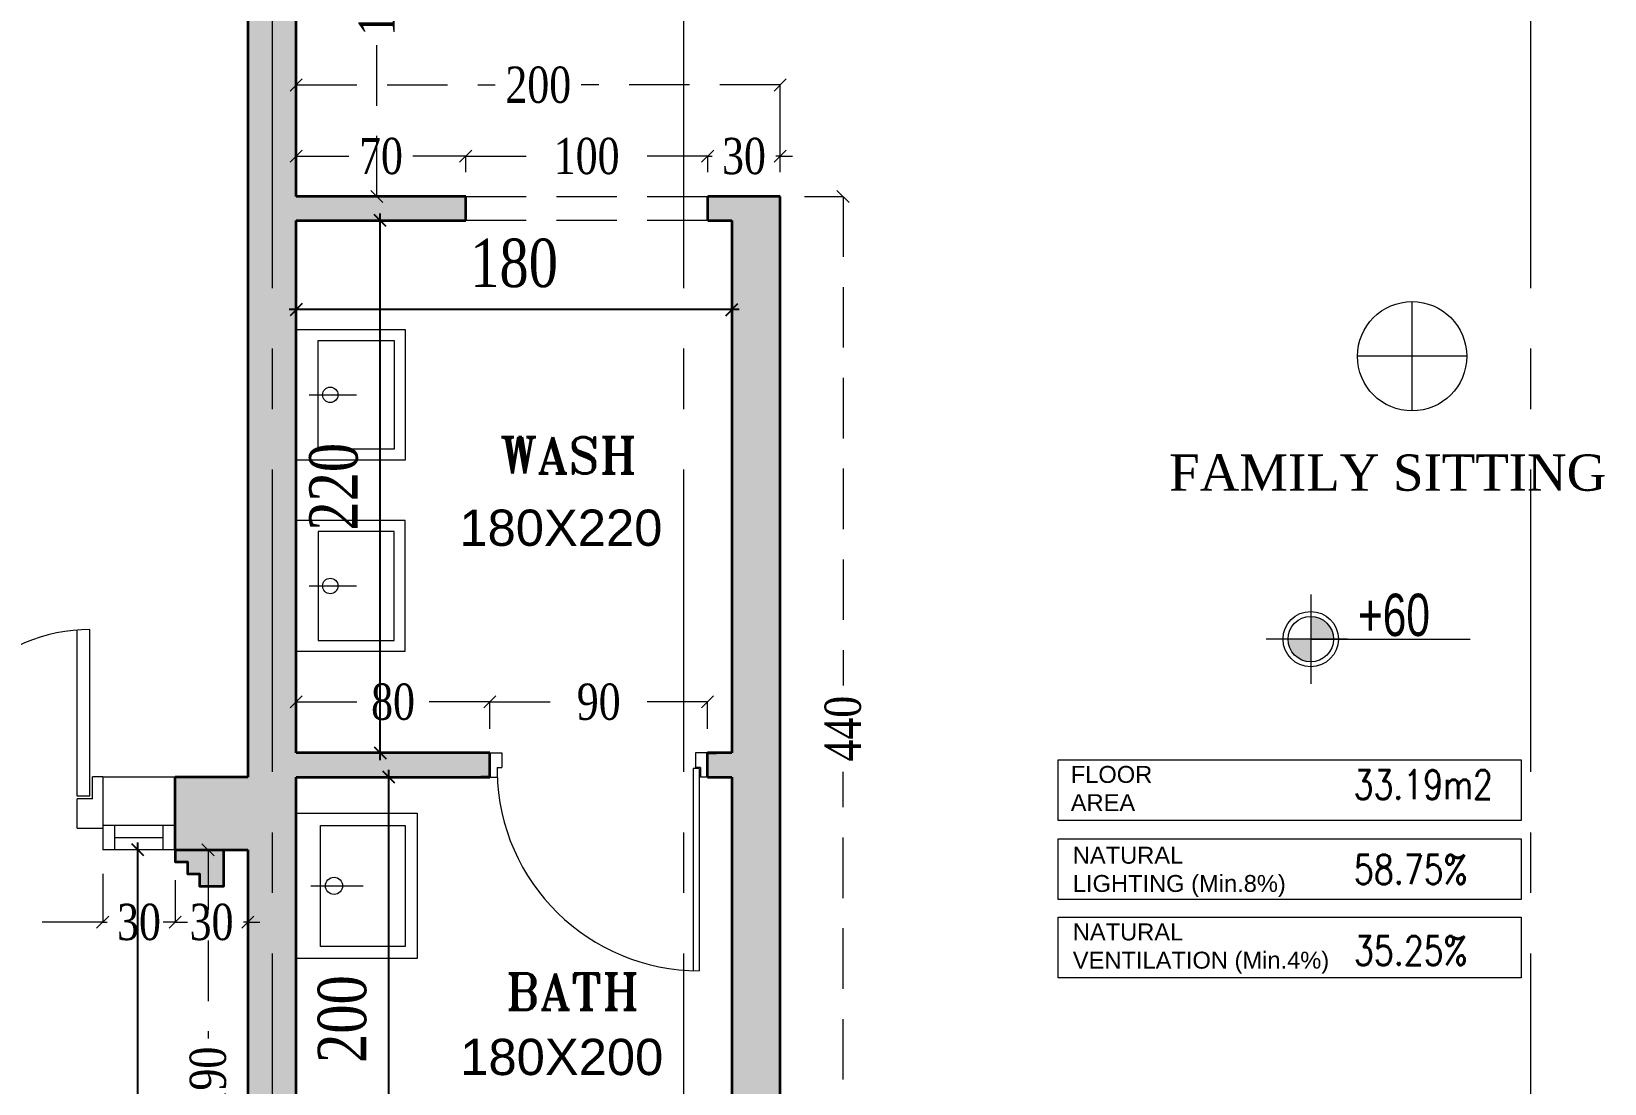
# Model space of a CAD drawing. Header units: inches. Extents: x -114 to 635, y -137 to 57.
# Drawn here: x 38.68 to 45.18, y 12.31 to 16.66 of the extents above; entities that cross this region are included whole.
import ezdxf
from ezdxf.enums import TextEntityAlignment as Align

# ---------------------------------------------------------------- set-up
doc = ezdxf.new("R2010")
doc.units = ezdxf.units.IN
doc.header["$MEASUREMENT"] = 0
doc.header["$PDMODE"] = 98
for name, pattern in [('( Hidden )', [0.375, 0.25, -0.125]), ('CENTER', [2, 1.25, -0.25, 0.25, -0.25]), ('CENTERX2', [4, 2.5, -0.5, 0.5, -0.5]), ('DASHED2', [0.375, 0.25, -0.125]), ('HIDDEN', [0.375, 0.25, -0.125])]:
    doc.linetypes.add(name, pattern=pattern)
doc.layers.get('0').update_dxf_attribs({"lineweight": 5})
doc.layers.get('Defpoints').update_dxf_attribs({"lineweight": 5})
for name, color, linetype, lineweight, true_color in [('ALARM', 7, 'Continuous', 5, 0xff0f0f), ('AXIES', 7, 'CENTER', 0, 0x949596), ('X-M04E-GROUND FLOOR$0$X-M05-FIRST FLOOR$0$XA101-First Floor Plan$0$A-FURN-PFXT_Pen_No__61', 7, 'Continuous', 20, 0x6a6a6a)]:
    doc.layers.add(name, color=color, linetype=linetype, lineweight=lineweight, true_color=true_color)
for name, color, linetype, lineweight in [('ARCHES', 1, 'HIDDEN', 5), ('DETAILS DIMENSION', 15, 'Continuous', 5), ('DOOR', 1, 'Continuous', 5), ('E-AX', 9, '( Hidden )', 0), ('GENERAL TEXT', 4, 'Continuous', 5), ('HATCH', 15, 'Continuous', 0), ('LEVEL SYMBOL', 8, 'Continuous', 5), ('ROOM INFORMATION', 7, 'Continuous', 5), ('ROOMS DIMENSION', 3, 'Continuous', 5), ('TEXT ROOM INFORMATION', 1, 'Continuous', 5), ('WALL PROPOSED', 7, 'Continuous', 30), ('WINDOWS', 5, 'Continuous', 5)]:
    doc.layers.add(name, color=color, linetype=linetype, lineweight=lineweight)
doc.styles.add('002-F.FLOOR PLAN$0$xref plans$0$ATTRIBUTE', font='BKANT.TTF')
doc.styles.add('ROMANS-TITLE', font='ROMANS.shx', dxfattribs={"width": 0.8})
doc.styles.add('ST', font='times.ttf', dxfattribs={"width": 0.8})
doc.styles.get("Standard").update_dxf_attribs({"font": 'arial.ttf'})
doc.styles.add('style4', font='times.ttf', dxfattribs={"width": 0.8})
doc.dimstyles.new('DIM100-2', dxfattribs={"dimtxt": 0.2, "dimasz": 0.05, "dimexe": 0.1, "dimexo": 0.1, "dimgap": 0.09, "dimtad": 1, "dimdec": 0, "dimlfac": 100, "dimzin": 0, "dimdsep": 46, "dimtxsty": 'style4', "dimblk1": 'OBLIQUE', "dimblk2": 'OBLIQUE', "dimsah": 1, "dimcen": 0.09, "dimdle": 0.03, "dimse1": 1, "dimse2": 1, "dimclrd": 256, "dimclrt": 256, "dimadec": 0, "dimazin": 0, "dimtfac": 1, "dimtdec": 0, "dimtix": 1, "dimtmove": 2, "dimatfit": 3, "dimldrblk": 'OBLIQUE', "dimfxl": 1, "dimtolj": 1, "dimtzin": 0, "dimarcsym": 0})
doc.dimstyles.new('RASH PLAN', dxfattribs={"dimtxt": 0.15, "dimasz": 0.05, "dimexe": 0, "dimexo": 0.1, "dimgap": 0.05, "dimtad": 0, "dimdec": 0, "dimlfac": 100, "dimzin": 0, "dimdsep": 46, "dimtxsty": 'ST', "dimblk": 'OBLIQUE', "dimcen": 0.09, "dimclrd": 200, "dimclre": 6, "dimclrt": 1, "dimadec": 0, "dimazin": 0, "dimtfac": 1, "dimtdec": 0, "dimtmove": 1, "dimatfit": 3, "dimldrblk": 'OBLIQUE', "dimfxl": 0, "dimtolj": 1, "dimtzin": 0, "dimlwd": -1, "dimlwe": -1, "dimarcsym": 0})

# ---------------------------------------------------------------- blocks, each defined once
blk = doc.blocks.new('_Oblique')
at = {"color": 0, "lineweight": -2}
blk.add_line((-0.5, -0.5), (0.5, 0.5), dxfattribs=at)
blk = doc.blocks.new('*D170')
at = {"layer": 'Defpoints', "color": 0, "transparency": 16777216}
for p in [(37.1785, 13.2793), (38.9785, 13.2793), (38.9785, 12.9801)]:
    blk.add_point(p, dxfattribs=at)
at = {"layer": 'DETAILS DIMENSION', "color": 6, "transparency": 16777216}
for p, q in [((37.1785, 13.1793), (37.1785, 12.9801)), ((38.9785, 13.1793), (38.9785, 12.9801))]:
    blk.add_line(p, q, dxfattribs=at)
at = {"layer": 'DETAILS DIMENSION', "color": 200, "linetype": 'DASHED2', "transparency": 16777216}
for p, q in [((37.1785, 12.9801), (37.9091, 12.9801)), ((38.9785, 12.9801), (38.2478, 12.9801))]:
    blk.add_line(p, q, dxfattribs=at)
at = {"layer": 'DETAILS DIMENSION', "color": 200, "transparency": 16777216, "xscale": 0.05, "yscale": 0.05, "zscale": 0.05, "rotation": 180}
blk.add_blockref('_Oblique', (37.1785, 12.9801), dxfattribs=at)
at = {"layer": 'DETAILS DIMENSION', "color": 200, "transparency": 16777216, "xscale": 0.05, "yscale": 0.05, "zscale": 0.05}
blk.add_blockref('_Oblique', (38.9785, 12.9801), dxfattribs=at)
at = {"layer": 'DETAILS DIMENSION', "color": 1, "transparency": 16777216, "insert": (38.0785, 12.9801), "char_height": 0.15, "attachment_point": 5, "style": 'ST'}
blk.add_mtext('\\A1;180', dxfattribs=at)
blk = doc.blocks.new('*D171')
at = {"layer": 'Defpoints', "color": 0, "transparency": 16777216}
for p in [(38.9785, 13.2793), (39.2784, 13.2543), (39.2784, 12.9801)]:
    blk.add_point(p, dxfattribs=at)
at = {"layer": 'DETAILS DIMENSION', "color": 6, "transparency": 16777216}
for p, q in [((38.9785, 13.1793), (38.9785, 12.9801)), ((39.2784, 13.1543), (39.2784, 12.9801))]:
    blk.add_line(p, q, dxfattribs=at)
at = {"layer": 'DETAILS DIMENSION', "color": 200, "linetype": 'DASHED2', "transparency": 16777216}
for p, q in [((38.9785, 12.9801), (38.9285, 12.9801)), ((38.9785, 12.9801), (38.9966, 12.9801)), ((39.2784, 12.9801), (39.2603, 12.9801)), ((39.2784, 12.9801), (39.3284, 12.9801))]:
    blk.add_line(p, q, dxfattribs=at)
at = {"layer": 'DETAILS DIMENSION', "color": 200, "transparency": 16777216, "xscale": 0.05, "yscale": 0.05, "zscale": 0.05}
blk.add_blockref('_Oblique', (38.9785, 12.9801), dxfattribs=at)
at = {"layer": 'DETAILS DIMENSION', "color": 200, "transparency": 16777216, "xscale": 0.05, "yscale": 0.05, "zscale": 0.05, "rotation": 180}
blk.add_blockref('_Oblique', (39.2784, 12.9801), dxfattribs=at)
at = {"layer": 'DETAILS DIMENSION', "color": 1, "transparency": 16777216, "insert": (39.1284, 12.9801), "char_height": 0.15, "attachment_point": 5, "style": 'ST'}
blk.add_mtext('\\A1;30', dxfattribs=at)
blk = doc.blocks.new('*D172')
at = {"layer": 'Defpoints', "color": 0, "transparency": 16777216}
for p in [(39.2784, 13.2543), (39.5784, 13.1293), (39.5784, 12.9801)]:
    blk.add_point(p, dxfattribs=at)
at = {"layer": 'DETAILS DIMENSION', "color": 6, "transparency": 16777216}
for p, q in [((39.2784, 13.1543), (39.2784, 12.9801)), ((39.5784, 13.0293), (39.5784, 12.9801))]:
    blk.add_line(p, q, dxfattribs=at)
at = {"layer": 'DETAILS DIMENSION', "color": 200, "linetype": 'DASHED2', "transparency": 16777216}
for p, q in [((39.2784, 12.9801), (39.2284, 12.9801)), ((39.2784, 12.9801), (39.2965, 12.9801)), ((39.5784, 12.9801), (39.5602, 12.9801)), ((39.5784, 12.9801), (39.6284, 12.9801))]:
    blk.add_line(p, q, dxfattribs=at)
at = {"layer": 'DETAILS DIMENSION', "color": 200, "transparency": 16777216, "xscale": 0.05, "yscale": 0.05, "zscale": 0.05}
blk.add_blockref('_Oblique', (39.2784, 12.9801), dxfattribs=at)
at = {"layer": 'DETAILS DIMENSION', "color": 200, "transparency": 16777216, "xscale": 0.05, "yscale": 0.05, "zscale": 0.05, "rotation": 180}
blk.add_blockref('_Oblique', (39.5784, 12.9801), dxfattribs=at)
at = {"layer": 'DETAILS DIMENSION', "color": 1, "transparency": 16777216, "insert": (39.4284, 12.9801), "char_height": 0.15, "attachment_point": 5, "style": 'ST'}
blk.add_mtext('\\A1;30', dxfattribs=at)
blk = doc.blocks.new('*D173')
at = {"layer": 'Defpoints', "color": 0, "transparency": 16777216}
for p in [(39.4138, 13.2793), (39.5784, 13.2793), (39.5784, 11.3798)]:
    blk.add_point(p, dxfattribs=at)
at = {"layer": 'DETAILS DIMENSION', "color": 6, "transparency": 16777216}
for p, q in [((39.4784, 13.2793), (39.4138, 13.2793)), ((39.4784, 11.3798), (39.4138, 11.3798))]:
    blk.add_line(p, q, dxfattribs=at)
at = {"layer": 'DETAILS DIMENSION', "color": 200, "linetype": 'DASHED2', "transparency": 16777216}
for p, q in [((39.4138, 13.2793), (39.4138, 12.4989)), ((39.4138, 11.3798), (39.4138, 12.1602))]:
    blk.add_line(p, q, dxfattribs=at)
at = {"layer": 'DETAILS DIMENSION', "color": 200, "transparency": 16777216, "xscale": 0.05, "yscale": 0.05, "zscale": 0.05}
for p, rotation in [((39.4138, 13.2793), 90), ((39.4138, 11.3798), 270)]:
    blk.add_blockref('_Oblique', p, dxfattribs=dict(at, rotation=rotation))
at = {"layer": 'DETAILS DIMENSION', "color": 1, "transparency": 16777216, "insert": (39.4138, 12.3296), "char_height": 0.15, "attachment_point": 5, "rotation": 90, "style": 'ST'}
blk.add_mtext('\\A1;190', dxfattribs=at)
blk = doc.blocks.new('*D313')
at = {"layer": 'Defpoints', "color": 0, "transparency": 16777216}
for p in [(39.7784, 13.5796), (40.1606, 13.5796), (39.7784, 11.5798)]:
    blk.add_point(p, dxfattribs=at)
at = {"layer": 'ROOMS DIMENSION', "linetype": 'Continuous', "lineweight": -2, "transparency": 16777216}
blk.add_line((40.1606, 11.5498), (40.1606, 13.6096), dxfattribs=at)
at = {"layer": 'ROOMS DIMENSION', "lineweight": -2, "transparency": 16777216, "xscale": 0.05, "yscale": 0.05, "zscale": 0.05}
for p, rotation in [((40.1606, 13.5796), 90), ((40.1606, 11.5798), 270)]:
    blk.add_blockref('_Oblique', p, dxfattribs=dict(at, rotation=rotation))
at = {"layer": 'ROOMS DIMENSION', "transparency": 16777216, "insert": (39.9688, 12.5797), "char_height": 0.2, "attachment_point": 5, "rotation": 90, "style": 'style4'}
blk.add_mtext('\\A1;200', dxfattribs=at)
blk = doc.blocks.new('*D314')
at = {"layer": 'Defpoints', "color": 0, "transparency": 16777216}
for p in [(40.0257, 15.8796), (40.1252, 15.8796), (40.0616, 13.6796)]:
    blk.add_point(p, dxfattribs=at)
at = {"layer": 'ROOMS DIMENSION', "linetype": 'Continuous', "lineweight": -2, "transparency": 16777216}
blk.add_line((40.1252, 13.6496), (40.1252, 15.9096), dxfattribs=at)
at = {"layer": 'ROOMS DIMENSION', "lineweight": -2, "transparency": 16777216, "xscale": 0.05, "yscale": 0.05, "zscale": 0.05}
for p, rotation in [((40.1252, 15.8796), 90), ((40.1252, 13.6796), 270)]:
    blk.add_blockref('_Oblique', p, dxfattribs=dict(at, rotation=rotation))
at = {"layer": 'ROOMS DIMENSION', "transparency": 16777216, "insert": (39.9334, 14.7796), "char_height": 0.2, "attachment_point": 5, "rotation": 90, "style": 'style4'}
blk.add_mtext('\\A1;220', dxfattribs=at)
blk = doc.blocks.new('*D315')
at = {"layer": 'Defpoints', "color": 0, "transparency": 16777216}
for p in [(39.7784, 15.5116), (39.7784, 15.2705), (41.5784, 15.2705)]:
    blk.add_point(p, dxfattribs=at)
at = {"layer": 'ROOMS DIMENSION', "linetype": 'Continuous', "lineweight": -2, "transparency": 16777216}
blk.add_line((41.6084, 15.5116), (39.7484, 15.5116), dxfattribs=at)
at = {"layer": 'ROOMS DIMENSION', "lineweight": -2, "transparency": 16777216, "xscale": 0.05, "yscale": 0.05, "zscale": 0.05, "rotation": 180}
blk.add_blockref('_Oblique', (39.7784, 15.5116), dxfattribs=at)
at = {"layer": 'ROOMS DIMENSION', "lineweight": -2, "transparency": 16777216, "xscale": 0.05, "yscale": 0.05, "zscale": 0.05}
blk.add_blockref('_Oblique', (41.5784, 15.5116), dxfattribs=at)
at = {"layer": 'ROOMS DIMENSION', "transparency": 16777216, "insert": (40.6784, 15.7033), "char_height": 0.2, "attachment_point": 5, "style": 'style4'}
blk.add_mtext('\\A1;180', dxfattribs=at)
blk = doc.blocks.new('*D316')
at = {"layer": 'Defpoints', "color": 0, "transparency": 16777216}
for p in [(39.7784, 13.8903), (39.7784, 13.6796), (40.5781, 13.6796)]:
    blk.add_point(p, dxfattribs=at)
at = {"layer": 'DETAILS DIMENSION', "color": 6, "transparency": 16777216}
for p, q in [((39.7784, 13.7796), (39.7784, 13.8903)), ((40.5781, 13.7796), (40.5781, 13.8903))]:
    blk.add_line(p, q, dxfattribs=at)
at = {"layer": 'DETAILS DIMENSION', "color": 200, "linetype": 'DASHED2', "transparency": 16777216}
for p, q in [((39.7784, 13.8903), (40.0482, 13.8903)), ((40.5781, 13.8903), (40.3083, 13.8903))]:
    blk.add_line(p, q, dxfattribs=at)
at = {"layer": 'DETAILS DIMENSION', "color": 200, "transparency": 16777216, "xscale": 0.05, "yscale": 0.05, "zscale": 0.05, "rotation": 180}
blk.add_blockref('_Oblique', (39.7784, 13.8903), dxfattribs=at)
at = {"layer": 'DETAILS DIMENSION', "color": 200, "transparency": 16777216, "xscale": 0.05, "yscale": 0.05, "zscale": 0.05}
blk.add_blockref('_Oblique', (40.5781, 13.8903), dxfattribs=at)
at = {"layer": 'DETAILS DIMENSION', "color": 1, "transparency": 16777216, "insert": (40.1782, 13.8903), "char_height": 0.15, "attachment_point": 5, "style": 'ST'}
blk.add_mtext('\\A1;80', dxfattribs=at)
blk = doc.blocks.new('*D317')
at = {"layer": 'Defpoints', "color": 0, "transparency": 16777216}
for p in [(41.4781, 13.8903), (40.5781, 13.6796), (41.4781, 13.6796)]:
    blk.add_point(p, dxfattribs=at)
at = {"layer": 'DETAILS DIMENSION', "color": 6, "transparency": 16777216}
for p, q in [((40.5781, 13.7796), (40.5781, 13.8903)), ((41.4781, 13.7796), (41.4781, 13.8903))]:
    blk.add_line(p, q, dxfattribs=at)
at = {"layer": 'DETAILS DIMENSION', "color": 200, "linetype": 'DASHED2', "transparency": 16777216}
for p, q in [((40.5781, 13.8903), (40.8962, 13.8903)), ((41.4781, 13.8903), (41.16, 13.8903))]:
    blk.add_line(p, q, dxfattribs=at)
at = {"layer": 'DETAILS DIMENSION', "color": 200, "transparency": 16777216, "xscale": 0.05, "yscale": 0.05, "zscale": 0.05, "rotation": 180}
blk.add_blockref('_Oblique', (40.5781, 13.8903), dxfattribs=at)
at = {"layer": 'DETAILS DIMENSION', "color": 200, "transparency": 16777216, "xscale": 0.05, "yscale": 0.05, "zscale": 0.05}
blk.add_blockref('_Oblique', (41.4781, 13.8903), dxfattribs=at)
at = {"layer": 'DETAILS DIMENSION', "color": 1, "transparency": 16777216, "insert": (41.0281, 13.8903), "char_height": 0.15, "attachment_point": 5, "style": 'ST'}
blk.add_mtext('\\A1;90', dxfattribs=at)
blk = doc.blocks.new('*D318')
at = {"layer": 'Defpoints', "color": 0, "transparency": 16777216}
for p in [(41.7784, 15.9796), (41.7784, 11.5798), (42.0376, 11.5798)]:
    blk.add_point(p, dxfattribs=at)
at = {"layer": 'DETAILS DIMENSION', "color": 6, "transparency": 16777216}
for p, q in [((41.8784, 15.9796), (42.0376, 15.9796)), ((41.8784, 11.5798), (42.0376, 11.5798))]:
    blk.add_line(p, q, dxfattribs=at)
at = {"layer": 'DETAILS DIMENSION', "color": 200, "linetype": 'DASHED2', "transparency": 16777216}
for p, q in [((42.0376, 15.9796), (42.0376, 13.9581)), ((42.0376, 11.5798), (42.0376, 13.6014))]:
    blk.add_line(p, q, dxfattribs=at)
at = {"layer": 'DETAILS DIMENSION', "color": 200, "transparency": 16777216, "xscale": 0.05, "yscale": 0.05, "zscale": 0.05}
for p, rotation in [((42.0376, 15.9796), 90), ((42.0376, 11.5798), 270)]:
    blk.add_blockref('_Oblique', p, dxfattribs=dict(at, rotation=rotation))
at = {"layer": 'DETAILS DIMENSION', "color": 1, "transparency": 16777216, "insert": (42.0376, 13.7797), "char_height": 0.15, "attachment_point": 5, "rotation": 90, "style": 'ST'}
blk.add_mtext('\\A1;440', dxfattribs=at)
blk = doc.blocks.new('*D319')
at = {"layer": 'Defpoints', "color": 0, "transparency": 16777216}
for p in [(41.7784, 16.1455), (41.4784, 15.9796), (41.7784, 15.9796)]:
    blk.add_point(p, dxfattribs=at)
at = {"layer": 'DETAILS DIMENSION', "color": 200, "linetype": 'DASHED2', "transparency": 16777216}
for p, q in [((41.4784, 16.1455), (41.4284, 16.1455)), ((41.4784, 16.1455), (41.4966, 16.1455)), ((41.7784, 16.1455), (41.7603, 16.1455)), ((41.7784, 16.1455), (41.8284, 16.1455))]:
    blk.add_line(p, q, dxfattribs=at)
at = {"layer": 'DETAILS DIMENSION', "color": 6, "transparency": 16777216}
for p, q in [((41.4784, 16.0796), (41.4784, 16.1455)), ((41.7784, 16.0796), (41.7784, 16.1455))]:
    blk.add_line(p, q, dxfattribs=at)
at = {"layer": 'DETAILS DIMENSION', "color": 200, "transparency": 16777216, "xscale": 0.05, "yscale": 0.05, "zscale": 0.05}
blk.add_blockref('_Oblique', (41.4784, 16.1455), dxfattribs=at)
at = {"layer": 'DETAILS DIMENSION', "color": 200, "transparency": 16777216, "xscale": 0.05, "yscale": 0.05, "zscale": 0.05, "rotation": 180}
blk.add_blockref('_Oblique', (41.7784, 16.1455), dxfattribs=at)
at = {"layer": 'DETAILS DIMENSION', "color": 1, "transparency": 16777216, "insert": (41.6284, 16.1455), "char_height": 0.15, "attachment_point": 5, "style": 'ST'}
blk.add_mtext('\\A1;30', dxfattribs=at)
blk = doc.blocks.new('*D320')
at = {"layer": 'Defpoints', "color": 0, "transparency": 16777216}
for p in [(40.4784, 16.1455), (40.4784, 15.9796), (41.4784, 15.9796)]:
    blk.add_point(p, dxfattribs=at)
at = {"layer": 'DETAILS DIMENSION', "color": 6, "transparency": 16777216}
for p, q in [((40.4784, 16.0796), (40.4784, 16.1455)), ((41.4784, 16.0796), (41.4784, 16.1455))]:
    blk.add_line(p, q, dxfattribs=at)
at = {"layer": 'DETAILS DIMENSION', "color": 200, "linetype": 'DASHED2', "transparency": 16777216}
for p, q in [((40.4784, 16.1455), (40.8091, 16.1455)), ((41.4784, 16.1455), (41.1478, 16.1455))]:
    blk.add_line(p, q, dxfattribs=at)
at = {"layer": 'DETAILS DIMENSION', "color": 200, "transparency": 16777216, "xscale": 0.05, "yscale": 0.05, "zscale": 0.05, "rotation": 180}
blk.add_blockref('_Oblique', (40.4784, 16.1455), dxfattribs=at)
at = {"layer": 'DETAILS DIMENSION', "color": 200, "transparency": 16777216, "xscale": 0.05, "yscale": 0.05, "zscale": 0.05}
blk.add_blockref('_Oblique', (41.4784, 16.1455), dxfattribs=at)
at = {"layer": 'DETAILS DIMENSION', "color": 1, "transparency": 16777216, "insert": (40.9784, 16.1455), "char_height": 0.15, "attachment_point": 5, "style": 'ST'}
blk.add_mtext('\\A1;100', dxfattribs=at)
blk = doc.blocks.new('*D321')
at = {"layer": 'Defpoints', "color": 0, "transparency": 16777216}
for p in [(39.7784, 16.1455), (39.7784, 15.9796), (40.4784, 15.9796)]:
    blk.add_point(p, dxfattribs=at)
at = {"layer": 'DETAILS DIMENSION', "color": 6, "transparency": 16777216}
for p, q in [((39.7784, 16.0796), (39.7784, 16.1455)), ((40.4784, 16.0796), (40.4784, 16.1455))]:
    blk.add_line(p, q, dxfattribs=at)
at = {"layer": 'DETAILS DIMENSION', "color": 200, "linetype": 'DASHED2', "transparency": 16777216}
for p, q in [((39.7784, 16.1455), (39.9962, 16.1455)), ((40.4784, 16.1455), (40.2605, 16.1455))]:
    blk.add_line(p, q, dxfattribs=at)
at = {"layer": 'DETAILS DIMENSION', "color": 200, "transparency": 16777216, "xscale": 0.05, "yscale": 0.05, "zscale": 0.05, "rotation": 180}
blk.add_blockref('_Oblique', (39.7784, 16.1455), dxfattribs=at)
at = {"layer": 'DETAILS DIMENSION', "color": 200, "transparency": 16777216, "xscale": 0.05, "yscale": 0.05, "zscale": 0.05}
blk.add_blockref('_Oblique', (40.4784, 16.1455), dxfattribs=at)
at = {"layer": 'DETAILS DIMENSION', "color": 1, "transparency": 16777216, "insert": (40.1284, 16.1455), "char_height": 0.15, "attachment_point": 5, "style": 'ST'}
blk.add_mtext('\\A1;70', dxfattribs=at)
blk = doc.blocks.new('*D322')
at = {"layer": 'Defpoints', "color": 0, "transparency": 16777216}
for p in [(39.7784, 17.5794), (40.1117, 17.5794), (39.7784, 15.9796)]:
    blk.add_point(p, dxfattribs=at)
at = {"layer": 'DETAILS DIMENSION', "color": 6, "transparency": 16777216}
for p, q in [((39.8784, 17.5794), (40.1117, 17.5794)), ((39.8784, 15.9796), (40.1117, 15.9796))]:
    blk.add_line(p, q, dxfattribs=at)
at = {"layer": 'DETAILS DIMENSION', "color": 200, "linetype": 'DASHED2', "transparency": 16777216}
for p, q in [((40.1117, 17.5794), (40.1117, 16.9489)), ((40.1117, 15.9796), (40.1117, 16.6102))]:
    blk.add_line(p, q, dxfattribs=at)
at = {"layer": 'DETAILS DIMENSION', "color": 200, "transparency": 16777216, "xscale": 0.05, "yscale": 0.05, "zscale": 0.05}
for p, rotation in [((40.1117, 17.5794), 90), ((40.1117, 15.9796), 270)]:
    blk.add_blockref('_Oblique', p, dxfattribs=dict(at, rotation=rotation))
at = {"layer": 'DETAILS DIMENSION', "color": 1, "transparency": 16777216, "insert": (40.1117, 16.7795), "char_height": 0.15, "attachment_point": 5, "rotation": 90, "style": 'ST'}
blk.add_mtext('\\A1;160', dxfattribs=at)
blk = doc.blocks.new('*D326')
at = {"layer": 'Defpoints', "color": 0, "transparency": 16777216}
for p in [(39.7784, 16.4401), (39.7784, 15.9796), (41.7784, 15.9796)]:
    blk.add_point(p, dxfattribs=at)
at = {"layer": 'DETAILS DIMENSION', "color": 6, "transparency": 16777216}
for p, q in [((39.7784, 16.0796), (39.7784, 16.4401)), ((41.7784, 16.0796), (41.7784, 16.4401))]:
    blk.add_line(p, q, dxfattribs=at)
at = {"layer": 'DETAILS DIMENSION', "color": 200, "linetype": 'DASHED2', "transparency": 16777216}
for p, q in [((39.7784, 16.4401), (40.6006, 16.4401)), ((41.7784, 16.4401), (40.9562, 16.4401))]:
    blk.add_line(p, q, dxfattribs=at)
at = {"layer": 'DETAILS DIMENSION', "color": 200, "transparency": 16777216, "xscale": 0.05, "yscale": 0.05, "zscale": 0.05, "rotation": 180}
blk.add_blockref('_Oblique', (39.7784, 16.4401), dxfattribs=at)
at = {"layer": 'DETAILS DIMENSION', "color": 200, "transparency": 16777216, "xscale": 0.05, "yscale": 0.05, "zscale": 0.05}
blk.add_blockref('_Oblique', (41.7784, 16.4401), dxfattribs=at)
at = {"layer": 'DETAILS DIMENSION', "color": 1, "transparency": 16777216, "insert": (40.7784, 16.4401), "char_height": 0.15, "attachment_point": 5, "style": 'ST'}
blk.add_mtext('\\A1;200', dxfattribs=at)
blk = doc.blocks.new('*D338')
at = {"layer": 'Defpoints', "color": 0, "transparency": 16777216}
for p in [(39.1241, 13.2793), (39.5784, 13.2793), (39.106, 8.1836)]:
    blk.add_point(p, dxfattribs=at)
at = {"layer": 'ROOMS DIMENSION', "linetype": 'Continuous', "lineweight": -2, "transparency": 16777216}
blk.add_line((39.1241, 8.1536), (39.1241, 13.3093), dxfattribs=at)
at = {"layer": 'ROOMS DIMENSION', "lineweight": -2, "transparency": 16777216, "xscale": 0.05, "yscale": 0.05, "zscale": 0.05}
for p, rotation in [((39.1241, 13.2793), 90), ((39.1241, 8.1836), 270)]:
    blk.add_blockref('_Oblique', p, dxfattribs=dict(at, rotation=rotation))
at = {"layer": 'ROOMS DIMENSION', "transparency": 16777216, "insert": (38.9324, 10.7315), "char_height": 0.2, "attachment_point": 5, "rotation": 90, "style": 'style4'}
blk.add_mtext('\\A1;510', dxfattribs=at)
blk = doc.blocks.new('002-F.FLOOR PLAN$0$xref plans$0$LVL-PL')
h = blk.add_hatch(color=256)
h.paths.add_polyline_path([(0, 0.1233), (0, 0), (0.1233, 0, 0.414214)])
h.paths.add_polyline_path([(0, 0), (-0.1233, 0, 0.414214), (0, -0.1233)])
for p, q in [((0, 0.2424), (0, -0.2424)), ((0.2, 0), (-0.2424, 0)), ((0, 0), (0.8648, 0))]:
    blk.add_line(p, q)
for radius in [0.15, 0.1233]:
    blk.add_circle((0, 0), radius)
at = {"style": '002-F.FLOOR PLAN$0$xref plans$0$ATTRIBUTE', "width": 0.75, "flags": 12}
for tag, p in [('LEVEL', (0.517, 0.1508)), ('POSITION', (0.517, -0.1541))]:
    blk.add_attdef(tag, text='', height=0.2, dxfattribs=at).set_placement(p, align=Align.MIDDLE)
blk = doc.blocks.new('A$Cee9972fe')
at = {"layer": 'ALARM', "lineweight": 0}
for p, q in [((-0.1835, -0.0942), (-0.1835, 0.3575)), ((0.0423, 0.1316), (-0.4093, 0.1316))]:
    blk.add_line(p, q, dxfattribs=at)
blk.add_circle((-0.1835, 0.1316), 0.2258, dxfattribs=at)
blk = doc.blocks.new('*U1158')
for p, q in [((700, 1.4), (750, 1.4)), ((750, 1.4), (750, -58.6)), ((1550, 1.4), (1550, -58.6)), ((1600, 1.4), (1550, 1.4)), ((730, -58.6), (730, -98.6)), ((730, -58.6), (750, -58.6)), ((1540, -63.6), (1540, -896.8)), ((1565, -63.6), (1540, -63.6)), ((1570, -58.6), (1550, -58.6)), ((1565, -63.6), (1565, -898.6)), ((1570, -58.6), (1570, -98.6)), ((700, -98.6), (730, -98.6)), ((1600, -98.6), (1570, -98.6))]:
    blk.add_line(p, q)
blk.add_arc((1565.1, -63.4), 835.2, 181.04516, 269.9934)
blk = doc.blocks.new('*U1159')
for p, q in [((-1650, 27.4), (-1650, 977.6)), ((-1600, 27.4), (-1600, 976.5)), ((-100, 27.4), (-100, 675.7)), ((-50, 27.4), (-50, 677.6)), ((-1700, 102.4), (-1660, 102.4)), ((-1660, 17.4), (-1660, 102.4)), ((-40, 17.4), (-40, 102.4)), ((0, 102.4), (-40, 102.4)), ((-1660, 17.4), (-1600, 17.4)), ((-1650, 27.4), (-1600, 27.4)), ((-1600, -97.6), (-1600, 17.4)), ((-50, 27.4), (-100, 27.4)), ((-40, 17.4), (-100, 17.4)), ((-100, -97.6), (-100, 17.4)), ((-1600, -97.6), (-1700, -97.6)), ((-100, -97.6), (0, -97.6))]:
    blk.add_line(p, q)
for centre, radius, start, end in [((-1650.1, 27.2), 950.4, 358.5054, 89.99464), ((-49.8, 26.9), 650.6, 90.01633, 182.16363)]:
    blk.add_arc(centre, radius, start, end)
blk = doc.blocks.new('DASLASDLASLDASLASDLASLQWELQWELQWELQWELQ')
at = {"layer": 'AXIES', "linetype": 'CENTERX2', "ltscale": 0.5}
for p, q in [((39.6784, -578.2063), (39.6784, -610.1736)), ((41.3786, -578.2063), (41.3786, -610.1736)), ((44.8787, -578.2063), (44.8787, -610.1736))]:
    blk.add_line(p, q, dxfattribs=at)
blk = doc.blocks.new('Room Info')
at = {"layer": 'TEXT ROOM INFORMATION', "ltscale": 5}
for tag, p in [('FLR_AREA', (17, 833.5)), ('NAT_LIGHT', (19, 482.5)), ('NAT_VENT', (19, 147.5))]:
    blk.add_attdef(tag, p, '', height=180, dxfattribs=at)

msp = doc.modelspace()

# ---------------------------------------------------------------- hatches: boundary and pattern name
at = {"layer": 'HATCH', "true_color": 0x939598}
h = msp.add_hatch(color=252, dxfattribs=at)
h.dxf.hatch_style = 1
h.paths.add_polyline_path([(39.7784, 15.8796), (40.4784, 15.8796), (40.4784, 15.9796), (39.7784, 15.9796), (39.7784, 17.5794), (40.3784, 17.5794), (40.3784, 17.7794), (39.7784, 17.7794), (39.5784, 17.7794), (39.0786, 17.7794), (39.0786, 17.5794), (39.5784, 17.5794), (39.5784, 13.5793), (39.2784, 13.5793), (39.2784, 13.2793), (39.5784, 13.2793), (39.5784, 11.3798), (40.2788, 11.3798), (40.2788, 11.5798), (39.7784, 11.5798), (39.7784, 13.5796), (40.5781, 13.5796), (40.5781, 13.6796), (39.7784, 13.6796)])
h = msp.add_hatch(color=252, dxfattribs=at)
h.dxf.hatch_style = 1
h.paths.add_polyline_path([(42.4784, 11.5798), (41.7784, 11.5798), (41.7784, 15.9796), (41.5784, 15.9796), (41.4784, 15.9796), (41.4784, 15.8796), (41.5784, 15.8796), (41.5784, 13.6796), (41.4781, 13.6796), (41.4781, 13.5796), (41.5784, 13.5796), (41.5784, 11.5798), (41.078, 11.5798), (41.078, 11.3798), (42.4784, 11.3798)])
h = msp.add_hatch(color=252, dxfattribs=at)
h.dxf.hatch_style = 1
h.paths.add_polyline_path([(39.4784, 13.2793), (39.2784, 13.2793), (39.2784, 13.2293), (39.3284, 13.2293), (39.3284, 13.1793), (39.3784, 13.1793), (39.3784, 13.1293), (39.4784, 13.1293)])

# ---------------------------------------------------------------- linework, layer by layer
at = {"layer": 'ARCHES'}
for p, q in [((40.4784, 15.9796), (41.4784, 15.9796)), ((41.4784, 15.8796), (40.4784, 15.8796))]:
    msp.add_line(p, q, dxfattribs=at)
at = {"layer": 'ROOM INFORMATION', "ltscale": 5}
for points in [[(42.9262, 13.6508), (44.8396, 13.6508), (44.8396, 13.4008), (42.9262, 13.4008)], [(42.9262, 13.3243), (44.8396, 13.3243), (44.8396, 13.0743), (42.9262, 13.0743)], [(42.9262, 13.0003), (44.8396, 13.0003), (44.8396, 12.7503), (42.9262, 12.7503)]]:
    msp.add_lwpolyline(points, close=True, dxfattribs=at)
at = {"layer": 'WALL PROPOSED', "linetype": 'Continuous', "lineweight": 35}
for p, q in [((40.4784, 15.8796), (40.4784, 15.9796)), ((41.4784, 15.8796), (41.4784, 15.9796)), ((40.5781, 13.6796), (40.5411, 13.6796)), ((40.5781, 13.5796), (40.5781, 13.6796)), ((41.4781, 13.6796), (41.5151, 13.6796)), ((41.4781, 13.5796), (41.4781, 13.6796)), ((39.2784, 13.2793), (39.2784, 13.5793)), ((40.5781, 13.5796), (40.5411, 13.5796)), ((41.4781, 13.5796), (41.5151, 13.5796))]:
    msp.add_line(p, q, dxfattribs=at)
at = {"layer": 'WALL PROPOSED', "linetype": 'Continuous', "lineweight": 35, "flags": 128}
for points in [[(39.5784, 17.5794), (39.5784, 13.5793)], [(39.7784, 15.9796), (39.7784, 17.5794)], [(40.4784, 15.9796), (39.7784, 15.9796)], [(41.5784, 15.9796), (41.4784, 15.9796)], [(41.7784, 15.9796), (41.5784, 15.9796)], [(41.7784, 11.5798), (41.7784, 15.9796)], [(39.7784, 13.6796), (39.7784, 15.8796)], [(39.7784, 15.8796), (40.4784, 15.8796)], [(41.4784, 15.8796), (41.5784, 15.8796)], [(41.5784, 15.8796), (41.5784, 13.6796)], [(40.5781, 13.6796), (39.7784, 13.6796)], [(41.5784, 13.6796), (41.4781, 13.6796)], [(39.5784, 13.5793), (39.2784, 13.5793)], [(39.7784, 11.5798), (39.7784, 13.5796)], [(39.7784, 13.5796), (40.5781, 13.5796)], [(41.4781, 13.5796), (41.5784, 13.5796)], [(41.5784, 13.5796), (41.5784, 11.5798)], [(39.2784, 13.2793), (39.5784, 13.2793)], [(39.2784, 13.2793), (39.2784, 13.2293), (39.3284, 13.2293), (39.3284, 13.1793), (39.3784, 13.1793), (39.3784, 13.1293), (39.4784, 13.1293), (39.4784, 13.2793)], [(39.5784, 13.2793), (39.5784, 11.2798)]]:
    msp.add_lwpolyline(points, dxfattribs=at)
at = {"layer": 'WINDOWS'}
for p, q in [((38.9785, 13.5793), (38.9785, 13.2793)), ((39.2784, 13.5793), (38.9785, 13.5793)), ((39.2784, 13.3793), (38.9785, 13.3793)), ((39.0285, 13.2793), (39.0285, 13.3793)), ((39.2284, 13.3293), (39.0285, 13.3293)), ((39.2284, 13.2793), (39.2284, 13.3793)), ((39.2784, 13.2793), (38.9785, 13.2793))]:
    msp.add_line(p, q, dxfattribs=at)
at = {"layer": 'X-M04E-GROUND FLOOR$0$X-M05-FIRST FLOOR$0$XA101-First Floor Plan$0$A-FURN-PFXT_Pen_No__61', "color": 251, "linetype": 'Continuous', "lineweight": 20, "true_color": 0x6a6a6a}
for p, q in [((39.8323, 15.1596), (40.0274, 15.1596)), ((39.8323, 14.3696), (40.0274, 14.3696)), ((39.8383, 13.1302), (40.055, 13.1302))]:
    msp.add_line(p, q, dxfattribs=at)
for points in [[(39.7784, 14.8896), (39.7784, 15.4296), (40.2284, 15.4296), (40.2284, 14.8896)], [(39.8684, 14.9346), (39.8684, 15.3846), (40.1834, 15.3846), (40.1834, 14.9346)], [(39.7784, 14.6396), (39.7784, 14.0996), (40.2284, 14.0996), (40.2284, 14.6396)], [(39.8684, 14.5946), (39.8684, 14.1446), (40.1834, 14.1446), (40.1834, 14.5946)], [(39.7784, 12.8302), (39.7784, 13.4302), (40.2784, 13.4302), (40.2784, 12.8302)], [(39.8784, 12.8802), (39.8784, 13.3802), (40.2284, 13.3802), (40.2284, 12.8802)]]:
    msp.add_lwpolyline(points, close=True, dxfattribs=at)
for centre, radius in [((39.9188, 15.1596), 0.0319), ((39.9188, 14.3696), 0.0319), ((39.9344, 13.1302), 0.0354)]:
    msp.add_circle(centre, radius, dxfattribs=at)

# ---------------------------------------------------------------- block references
at = {"layer": 'ALARM'}
msp.add_blockref('A$Cee9972fe', (44.5726, 15.1872), dxfattribs=at)
at = {"layer": 'DOOR'}
for name, p, xscale, yscale, zscale in [('*U1159', (38.9785, 13.472), 0.001058823529411462, 0.001058823529411462, 0.001058823529411462), ('*U1158', (39.8781, 13.6782), 0.001, 0.001, 0.001)]:
    msp.add_blockref(name, p, dxfattribs=dict(at, xscale=xscale, yscale=yscale, zscale=zscale))
at = {"layer": 'E-AX'}
msp.add_blockref('DASLASDLASLDASLASDLASLQWELQWELQWELQWELQ', (0, 613.0572), dxfattribs=at)
at = {"layer": 'LEVEL SYMBOL', "linetype": 'Continuous', "lineweight": 0}
ref = msp.add_blockref('002-F.FLOOR PLAN$0$xref plans$0$LVL-PL', (43.9704, 14.15), dxfattribs=dict(at, xscale=0.7620000000000069, yscale=0.7620000000000069, zscale=0.7620000000000069))
ref.add_attrib('LEVEL', '+60', dxfattribs={"layer": '0', "lineweight": 5, "height": 0.175, "rotation": 360, "style": '002-F.FLOOR PLAN$0$xref plans$0$ATTRIBUTE', "width": 0.75}).set_placement((44.3142, 14.2503), align=Align.MIDDLE)
at = {"layer": 'TEXT ROOM INFORMATION'}
ref = msp.add_blockref('Room Info', (44.1302, 12.7753), dxfattribs=dict(at, xscale=0.001, yscale=0.001, zscale=0.001))
ref.add_attrib('FLR_AREA', '33.19m2', dxfattribs={"ltscale": 5, "height": 0.12, "style": 'ROMANS-TITLE', "width": 0.8}).set_placement((44.1472, 13.6088), align=Align.TOP_LEFT)
ref.add_attrib('NAT_LIGHT', '58.75%', dxfattribs={"ltscale": 5, "height": 0.12, "style": 'ROMANS-TITLE', "width": 0.8}).set_placement((44.1492, 13.2578), align=Align.TOP_LEFT)
ref.add_attrib('NAT_VENT', '35.25%', dxfattribs={"ltscale": 5, "height": 0.12, "style": 'ROMANS-TITLE', "width": 0.8}).set_placement((44.1492, 12.9228), align=Align.TOP_LEFT)

# ---------------------------------------------------------------- texts
at = {"layer": 'GENERAL TEXT', "char_height": 0.15}
for s, insert, attachment_point in [('\\A1;{\\pqc;\\fRomanT|b0|i0|c178|p0;\\W1.000000;WASH}', (40.903, 14.9839), 2), ('\\A1;{\\pql;\\fTimes New Roman|b0|i0|c178|p0;\\W1.000000;FAMILY SITTING}', (43.3854, 14.8371), 4), ('\\A1;\\pxqc;180X220', (40.8718, 14.6093), 5), ('\\A1;{\\pqc;\\fRomanT|b0|i0|c178|p0;\\W1.000000;BATH}', (40.9198, 12.7684), 2), ('\\A1;\\pxqc;180X200', (40.8755, 12.4221), 5)]:
    msp.add_mtext(s, dxfattribs=dict(at, insert=insert, attachment_point=attachment_point))
at = {"layer": 'ROOM INFORMATION', "ltscale": 5, "char_height": 0.07, "attachment_point": 1}
for s, insert in [('{\\C7;FLOOR\\PAREA}', (42.9787, 13.6258)), ('{\\C7;NATURAL\\PLIGHTING (Min.8%)}', (42.9872, 13.2918)), ('{\\C7;NATURAL\\PVENTILATION (Min.4%)}', (42.9872, 12.9748))]:
    msp.add_mtext_dynamic_manual_height_columns(s, width=1.51509, gutter_width=0.9, heights=[0], dxfattribs=dict(at, insert=insert))

# ---------------------------------------------------------------- dimensions: what is measured, and where the dimension line sits
at = {"layer": 'DETAILS DIMENSION'}
for base, p1, p2, picture, middle in [((40.1117, 17.5794), (39.7784, 15.9796), (39.7784, 17.5794), '*D322', (40.1117, 16.7795)), ((42.0376, 11.5798), (41.7784, 15.9796), (41.7784, 11.5798), '*D318', (42.0376, 13.7797)), ((39.4138, 13.2793), (39.5784, 11.3798), (39.5784, 13.2793), '*D173', (39.4138, 12.3296))]:
    dim = msp.add_linear_dim(base=base, p1=p1, p2=p2, angle=90, dimstyle='RASH PLAN', dxfattribs=at)
    dim.commit()
    dim.dimension.update_dxf_attribs({"geometry": picture, "text_midpoint": middle})
for base, p1, p2, picture, middle in [((39.7784, 16.4401), (41.7784, 15.9796), (39.7784, 15.9796), '*D326', (40.7784, 16.4401)), ((39.7784, 16.1455), (40.4784, 15.9796), (39.7784, 15.9796), '*D321', (40.1284, 16.1455)), ((40.4784, 16.1455), (41.4784, 15.9796), (40.4784, 15.9796), '*D320', (40.9784, 16.1455)), ((41.7784, 16.1455), (41.4784, 15.9796), (41.7784, 15.9796), '*D319', (41.6284, 16.1455)), ((39.7784, 13.8903), (40.5781, 13.6796), (39.7784, 13.6796), '*D316', (40.1782, 13.8903)), ((41.4781, 13.8903), (40.5781, 13.6796), (41.4781, 13.6796), '*D317', (41.0281, 13.8903)), ((38.9785, 12.9801), (37.1785, 13.2793), (38.9785, 13.2793), '*D170', (38.0785, 12.9801)), ((39.2784, 12.9801), (38.9785, 13.2793), (39.2784, 13.2543), '*D171', (39.1284, 12.9801)), ((39.5784, 12.9801), (39.2784, 13.2543), (39.5784, 13.1293), '*D172', (39.4284, 12.9801))]:
    dim = msp.add_linear_dim(base=base, p1=p1, p2=p2, dimstyle='RASH PLAN', dxfattribs=at)
    dim.commit()
    dim.dimension.update_dxf_attribs({"geometry": picture, "text_midpoint": middle})
at = {"layer": 'ROOMS DIMENSION'}
for base, p1, p2, picture, middle in [((40.1252, 15.8796), (40.0616, 13.6796), (40.0257, 15.8796), '*D314', (39.9334, 14.7796)), ((40.1606, 13.5796), (39.7784, 11.5798), (39.7784, 13.5796), '*D313', (39.9688, 12.5797)), ((39.1241, 13.2793), (39.106, 8.1836), (39.5784, 13.2793), '*D338', (38.9324, 10.7315))]:
    dim = msp.add_linear_dim(base=base, p1=p1, p2=p2, angle=90, dimstyle='DIM100-2', dxfattribs=at)
    dim.commit()
    dim.dimension.update_dxf_attribs({"geometry": picture, "text_midpoint": middle})
dim = msp.add_linear_dim(base=(39.7784, 15.5116), p1=(41.5784, 15.2705), p2=(39.7784, 15.2705), dimstyle='DIM100-2', dxfattribs=at)
dim.commit()
dim.dimension.update_dxf_attribs({"geometry": '*D315', "text_midpoint": (40.6784, 15.7033)})

doc.saveas('drawing.dxf')
